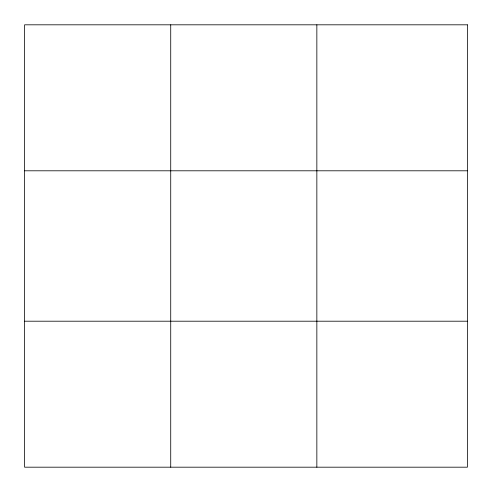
<?xml version="1.0" encoding="UTF-8"?>
<svg xmlns="http://www.w3.org/2000/svg" width="492" height="492" viewBox="0 0 492 492"><rect width="100%" height="100%" fill="white"/><g stroke="black" fill="none" stroke-linecap="round" stroke-linejoin="round"><path stroke-width="0.74" d="M170.724 24.815L170.724 467.185M316.848 24.815L316.848 467.185M24.6 170.798L467.4 170.798M24.6 321.202L467.4 321.202M467.4 24.815L24.6 24.815L24.6 467.185L467.4 467.185L467.4 24.815"/></g></svg>
